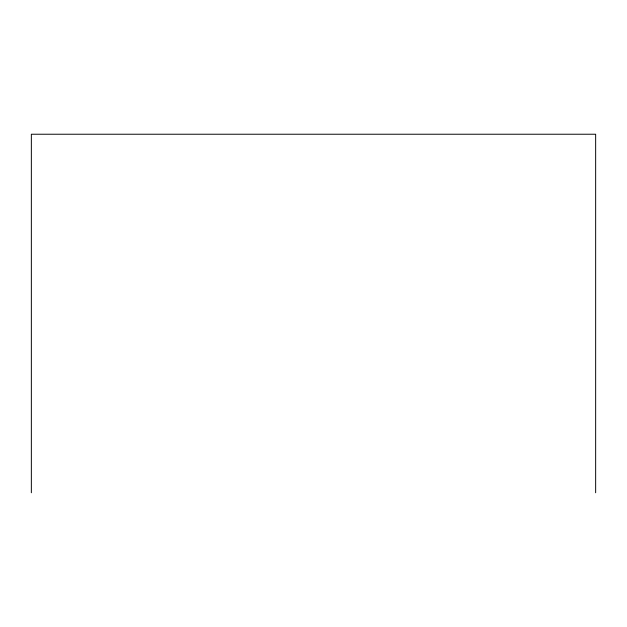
<?xml version="1.0" encoding="UTF-8"?>
<svg xmlns="http://www.w3.org/2000/svg" width="627" height="627" viewBox="0 0 627 627"><rect width="100%" height="100%" fill="white"/><g stroke="black" fill="none" stroke-linecap="round" stroke-linejoin="round"><path stroke-width="0.94" d="M595.65 492.767L595.65 134.233L31.35 134.233L31.35 492.767"/></g></svg>
